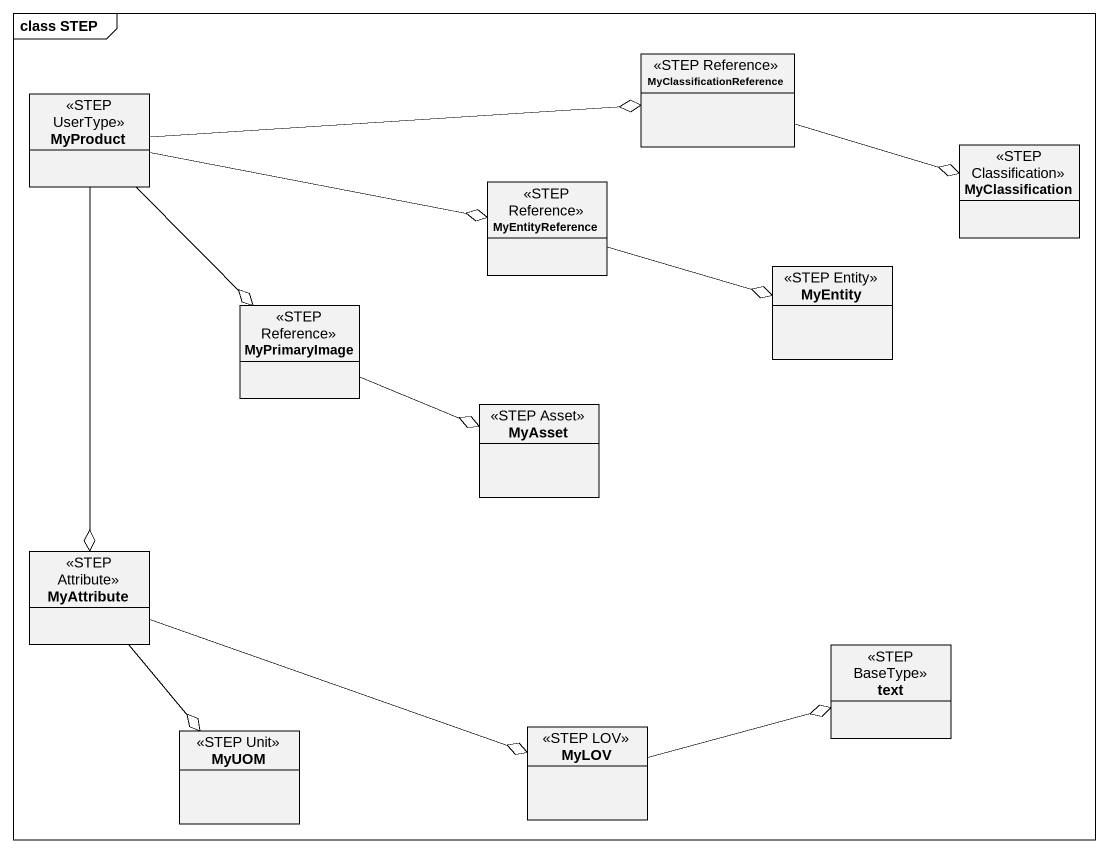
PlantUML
@startuml
mainframe class STEP
hide circle
hide empty members
class MyClassificationReference <<STEP Reference>>
class MyProduct <<STEP UserType>>
class MyEntityReference <<STEP Reference>>
class MyClassification <<STEP Classification>>
class MyPrimaryImage <<STEP Reference>>
class MyEntity <<STEP Entity>>
class MyAsset <<STEP Asset>>
class MyAttribute <<STEP Attribute>>
class text <<STEP BaseType>>
class MyUOM <<STEP Unit>>
class MyLOV <<STEP LOV>>
MyClassificationReference -right-o MyClassification
MyProduct -right-o MyClassificationReference
MyProduct -right-o MyEntityReference
MyProduct --o MyPrimaryImage
MyProduct --o MyAttribute
MyEntityReference -right-o MyEntity
MyPrimaryImage -right-o MyAsset
MyAttribute --o MyUOM
MyAttribute -right-o MyLOV
MyLOV -right-o text
@enduml
